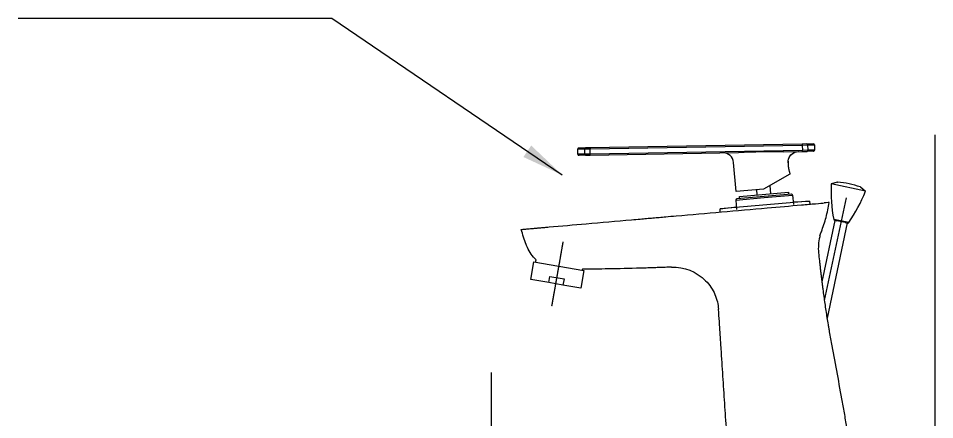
# Model space of a CAD drawing. Extents: x 0 to 3100, y 0 to 2100.
# Drawn here: x 1927.7 to 2361.7, y 1004.3 to 1194.3 of the extents above; entities that cross this region are included whole.
import ezdxf

# ---------------------------------------------------------------- set-up
doc = ezdxf.new("R2010")
doc.units = 0
doc.header["$LTSCALE"] = 50
doc.header["$MEASUREMENT"] = 0
doc.linetypes.add('CENTER', pattern=[2, 1.25, -0.25, 0.25, -0.25])
doc.layers.get('0').update_dxf_attribs({"linetype": 'CONTINUOUS'})
doc.layers.add('1', color=2, linetype='CENTER')
doc.layers.add('7', color=7, linetype='CONTINUOUS')
doc.styles.get("Standard").update_dxf_attribs({"font": 'NanumGothic.ttf'})
doc.dimstyles.get("Standard").update_dxf_attribs({"dimtxt": 2.5, "dimasz": 2, "dimexe": 2, "dimexo": 1, "dimgap": 1.5, "dimtad": 1, "dimdec": 0, "dimlfac": 10, "dimrnd": 0.5, "dimzin": 0, "dimdsep": 46, "dimtxsty": 'Standard', "dimcen": 0, "dimclrt": 2, "dimadec": 0, "dimazin": 0, "dimtfac": 1, "dimtdec": 0, "dimtmove": 0, "dimatfit": 3, "dimfxl": 0, "dimtolj": 1, "dimtzin": 0, "dimarcsym": 0})

msp = doc.modelspace()

# ---------------------------------------------------------------- linework, layer by layer
at = {"layer": '1', "color": 1, "linetype": 'ByBlock'}
msp.add_line((2361.67049, 1139.21417), (2361.67049, 239.21417), dxfattribs=at)
at = {"layer": '1', "color": 7, "linetype": 'Continuous'}
for p, q in [((2193.16539, 1132.95834), (2196.22503, 1133.01175)), ((2198.46623, 1133.05087), (2196.22503, 1133.01175)), ((2298.94764, 1134.80477), (2198.46623, 1133.05087)), ((2198.46623, 1133.05087), (2198.47496, 1132.55094)), ((2198.47496, 1132.55094), (2298.95636, 1134.30485)), ((2301.18884, 1134.8439), (2298.94764, 1134.80477)), ((2298.94764, 1134.80477), (2298.95636, 1134.30485)), ((2298.95636, 1134.30485), (2301.64581, 1134.3518)), ((2298.95636, 1134.30485), (2298.99999, 1131.80523)), ((2301.18884, 1134.8439), (2304.24847, 1134.8973)), ((2301.64581, 1134.3518), (2304.75712, 1134.40611)), ((2301.68944, 1131.85218), (2301.64581, 1134.3518)), ((2304.75712, 1134.40611), (2304.80076, 1131.90649)), ((2192.6742, 1132.44969), (2195.78552, 1132.504)), ((2192.71783, 1129.95008), (2192.6742, 1132.44969)), ((2195.82915, 1130.00438), (2192.71783, 1129.95008)), ((2196.28611, 1129.51228), (2193.22648, 1129.45887)), ((2195.78552, 1132.504), (2198.47496, 1132.55094)), ((2195.78552, 1132.504), (2195.82915, 1130.00438)), ((2198.51859, 1130.05133), (2195.82915, 1130.00438)), ((2196.28611, 1129.51228), (2198.52732, 1129.5514)), ((2198.51859, 1130.05133), (2198.47496, 1132.55094)), ((2298.99999, 1131.80523), (2198.51859, 1130.05133)), ((2198.52732, 1129.5514), (2198.51859, 1130.05133)), ((2198.52732, 1129.5514), (2268.71795, 1130.77658)), ((2290.09751, 1131.14977), (2299.00872, 1131.30531)), ((2301.68944, 1131.85218), (2298.99999, 1131.80523)), ((2299.00872, 1131.30531), (2298.99999, 1131.80523)), ((2299.00872, 1131.30531), (2301.24992, 1131.34443)), ((2304.30956, 1131.39784), (2301.24992, 1131.34443)), ((2304.80076, 1131.90649), (2301.68944, 1131.85218)), ((2267.64081, 1112.29953), (2266.43476, 1126.0848)), ((2293.01354, 1120.60452), (2280.59134, 1113.43256)), ((2292.92833, 1121.57846), (2293.01354, 1120.60452)), ((2280.59134, 1113.43256), (2267.64081, 1112.29953)), ((2269.20229, 1109.94126), (2292.41363, 1111.97198)), ((2277.66995, 1110.68208), (2277.45332, 1113.15812)), ((2293.84565, 1111.09345), (2280.89512, 1109.96042)), ((2283.60134, 1115.17037), (2283.94597, 1111.23116)), ((2292.41363, 1111.97198), (2292.50079, 1110.97579)), ((2302.46269, 1107.83206), (2260.0248, 1104.11923)), ((2267.49007, 1108.28572), (2280.9387, 1109.46232)), ((2267.49007, 1108.28572), (2267.88227, 1103.80284)), ((2280.89512, 1109.96042), (2267.94459, 1108.8274)), ((2269.28945, 1108.94506), (2269.20229, 1109.94126)), ((2280.9387, 1109.46232), (2294.38732, 1110.63893)), ((2294.38732, 1110.63893), (2294.77953, 1106.15605)), ((2294.66358, 1107.48149), (2302.46269, 1107.83206)), ((2302.46269, 1107.83206), (2302.59266, 1106.34651)), ((2260.0248, 1104.11923), (2267.76629, 1105.12829)), ((2260.15476, 1102.63368), (2260.0248, 1104.11923)), ((2170.4326, 1070.71137), (2171.90861, 1079.08223)), ((2171.90861, 1079.08223), (2195.544, 1074.91468)), ((2172.69646, 1078.94332), (2172.88382, 1080.00592)), ((2178.87454, 1069.22283), (2179.39549, 1072.17725)), ((2179.39549, 1072.17725), (2186.14699, 1070.98677)), ((2195.544, 1074.91468), (2194.06799, 1066.54381)), ((2194.83915, 1075.52435), (2194.75615, 1075.0536)), ((2178.87454, 1069.22283), (2170.4326, 1070.71137)), ((2185.62604, 1068.03235), (2178.87454, 1069.22283)), ((2186.14699, 1070.98677), (2185.62604, 1068.03235)), ((2194.06799, 1066.54381), (2185.62604, 1068.03235))]:
    msp.add_line(p, q, dxfattribs=at)
at = {"layer": '1', "color": 1}
msp.add_line((2151.67049, 1026.61549), (2151.67049, 758.83917), dxfattribs=at)
at = {"layer": '1', "color": 7, "linetype": 'Continuous'}
for centre, radius, start, end in [((2193.17412, 1132.45841), 0.5, 90.9999907, 181.0002091), ((2304.2572, 1134.39738), 0.5, 1.0002091, 90.9999907), ((2193.21775, 1129.9588), 0.5, 181.0002091, 270.9999907), ((2261.45379, 1125.64903), 5, 4.76016, 90.9999907), ((2304.30083, 1131.89776), 0.5, 270.9999907, 1.0002091), ((2293.88923, 1110.59535), 0.5, 5.0001416, 95.0001492), ((2267.98816, 1108.3293), 0.5, 95.0001492, 185.0001416), ((2328.06433, 1085.59121), 21.5, 165.6452533, 185.9284674)]:
    msp.add_arc(centre, radius, start, end, dxfattribs=at)
at = {"layer": '1', "color": 7, "linetype": 'Continuous', "extrusion": (0, 0, -1)}
msp.add_arc((-2184.49456, 1092.4233), 17, 313.0775056, 337.3248726, dxfattribs=at)
for centre, major_axis, ratio, start_param, end_param in [((2196.23376, 1132.51183), (-0.00873, 0.49992), 0.896618, 4.71238898, 6.283185307), ((2301.19757, 1134.34397), (0.00873, -0.49992), 0.896618, 3.141592654, 4.71238898), ((2196.27739, 1130.0122), (-0.00873, 0.49992), 0.896618, 3.141592654, 4.71238898), ((2297.14858, 1126.27208), (-0.08726, 4.99924), 0.978413, 4.644078119, 6.283185307), ((2297.29965, 1126.27472), (0.08726, -4.99924), 0.999997, 1.661177217, 3.141787889), ((2301.2412, 1131.84436), (0.00873, -0.49992), 0.896618, 4.71238898, 6.283185307), ((2328.0631, 1085.58678), (-20.71889, 5.74262), 0.999735, 0.000012834, 0.097610156), ((2237.83652, 1055.06304), (-19.98137, 7.93692), 1, 1.153488925, 1.989306429)]:
    msp.add_ellipse(centre, major_axis=major_axis, ratio=ratio, start_param=start_param, end_param=end_param, dxfattribs=at)
at = {"layer": '1', "color": 7, "linetype": 'Continuous'}
for points, knots in [([(2290.09751, 1131.14977), (2288.74961, 1131.12624), (2287.39957, 1131.12404), (2284.41697, 1131.11899), (2282.78361, 1131.11779), (2280.5757, 1131.09526), (2280.00102, 1131.08757), (2278.33948, 1131.05931), (2277.25266, 1131.03306), (2274.61327, 1130.95587), (2273.0608, 1130.899), (2270.57852, 1130.81992), (2269.64792, 1130.79282), (2268.71795, 1130.77658)], [0, 0, 0, 0, 0.18944166, 0.18944166, 0.418460024, 0.418460024, 0.499035031, 0.499035031, 0.651443505, 0.651443505, 0.869303726, 0.869303726, 1, 1, 1, 1]), ([(2292.27462, 1125.84567), (2292.2708, 1125.63648), (2292.27188, 1125.41354), (2292.29004, 1124.86098), (2292.31451, 1124.51854), (2292.38791, 1123.86466), (2292.43719, 1123.54392), (2292.54759, 1122.95639), (2292.61005, 1122.68205), (2292.72926, 1122.21011), (2292.78723, 1122.00791), (2292.87696, 1121.70847), (2292.90966, 1121.60739), (2292.92901, 1121.54748), (2292.93166, 1121.53921), (2292.93164, 1121.53923)], [0, 0, 0, 0, 0.114939374, 0.114939374, 0.279353996, 0.279353996, 0.440312112, 0.440312112, 0.602680747, 0.602680747, 0.769066054, 0.769066054, 0.935926829, 0.935926829, 1, 1, 1, 1]), ([(2292.31504, 1126.66602), (2292.30208, 1126.50328), (2292.29044, 1126.32076), (2292.27914, 1126.03503), (2292.27638, 1125.94155), (2292.27462, 1125.84567)], [0, 0, 0, 0, 0.685433532, 0.685433532, 1, 1, 1, 1]), ([(2298.63617, 1106.00038), (2300.9594, 1106.20364), (2303.26524, 1106.40537), (2307.18883, 1106.74864), (2308.66662, 1106.87793), (2309.30434, 1106.93373)], [0, 0, 0, 0, 0.5, 0.5, 1, 1, 1, 1]), ([(2308.00234, 1093.32069), (2308.85418, 1095.53067), (2309.59943, 1097.80245), (2310.85499, 1102.41774), (2311.36629, 1104.77142), (2311.75492, 1107.14812)], [0, 0, 0, 0, 0.496999027, 0.496999027, 1, 1, 1, 1]), ([(2311.75492, 1107.14812), (2311.75514, 1107.14814), (2311.74964, 1107.14766), (2311.64285, 1107.13832), (2311.13255, 1107.09367), (2309.94789, 1106.99002), (2309.64334, 1106.96338), (2309.30434, 1106.93373)], [0, 0, 0, 0, 0.083269735, 0.083269735, 0.791492061, 0.791492061, 1, 1, 1, 1]), ([(2234.29209, 1100.371), (2235.91568, 1100.51305), (2244.73035, 1101.28423), (2260.74431, 1102.68527), (2280.56974, 1104.41977), (2293.19966, 1105.52474), (2298.63617, 1106.00038)], [0, 0, 0, 0, 0.075727638, 0.41110137, 0.746475102, 1, 1, 1, 1]), ([(2179.03366, 1095.53652), (2184.87501, 1096.04756), (2197.90621, 1097.18765), (2212.29862, 1098.44683), (2220.84602, 1099.19462), (2222.20211, 1099.31327)], [0, 0, 0, 0, 0.40612002, 0.90577848, 1, 1, 1, 1]), ([(2222.20211, 1099.31327), (2223.20968, 1099.40142), (2225.225, 1099.57773), (2227.23967, 1099.75399), (2229.25443, 1099.93026), (2231.2693, 1100.10654), (2233.28478, 1100.28288), (2234.29209, 1100.371)], [0, 0, 0, 0, 0.25, 0.5, 0.5, 0.75, 1, 1, 1, 1]), ([(2168.80856, 1085.86972), (2168.62768, 1086.30264), (2167.4977, 1089.08597), (2166.54863, 1091.94062), (2165.88138, 1094.38584)], [0, 0, 0, 0, 0.156198051, 1, 1, 1, 1]), ([(2167.50176, 1094.52761), (2167.57487, 1094.534), (2167.74869, 1094.54921), (2168.20532, 1094.58916), (2168.97522, 1094.65652), (2170.18757, 1094.76258), (2171.64724, 1094.89028), (2173.3087, 1095.03565), (2175.12507, 1095.19456), (2177.04882, 1095.36286), (2178.37078, 1095.47852), (2179.03361, 1095.53651)], [0, 0, 0, 0, 0.062499865, 0.125000071, 0.250000481, 0.375000892, 0.500001303, 0.625001713, 0.750002124, 0.875002535, 1, 1, 1, 1]), ([(2306.67931, 1083.3706), (2306.81299, 1082.08325), (2307.0092, 1080.23416), (2307.27363, 1077.82397), (2307.43097, 1076.41978), (2307.55889, 1075.29667), (2307.68823, 1074.17372), (2307.85262, 1072.77035), (2308.05448, 1071.08686), (2308.26114, 1069.40395), (2308.47282, 1067.72167), (2308.90666, 1064.35842), (2309.59831, 1059.31881), (2310.45053, 1053.73146), (2311.09765, 1049.82839), (2311.48204, 1047.60057), (2311.87189, 1045.37369), (2312.3653, 1042.59117), (2313.56928, 1035.91666), (2315.4303, 1025.91498), (2317.48362, 1014.79925), (2319.04996, 1005.89295), (2319.83693, 1001.44048), (2320.22996, 999.21417)], [0, 0, 0, 0, 0.045535933, 0.065420601, 0.085305269, 0.095247603, 0.105189937, 0.125074605, 0.144959274, 0.164843942, 0.18472861, 0.204613278, 0.28415195, 0.363690622, 0.403459958, 0.423344626, 0.443229294, 0.48299863, 0.522767967, 0.681845311, 0.840922656, 0.920461328, 1, 1, 1, 1]), ([(2236.37856, 1076.52252), (2235.36656, 1076.48328), (2233.34249, 1076.40684), (2231.31826, 1076.33463), (2229.29396, 1076.26461), (2227.26958, 1076.19676), (2225.24505, 1076.13342), (2224.23276, 1076.1029)], [0, 0, 0, 0, 0.25, 0.5, 0.5, 0.75, 1, 1, 1, 1]), ([(2224.23276, 1076.1029), (2219.10217, 1075.94822), (2213.97073, 1075.82167), (2204.56365, 1075.6413), (2200.28748, 1075.58361), (2196.01263, 1075.53723)], [0, 0, 0, 0, 0.545543874, 0.545543874, 1, 1, 1, 1]), ([(2253.20886, 1070.09437), (2255.07118, 1068.18981), (2256.55253, 1065.94584), (2258.57586, 1061.27626), (2259.12217, 1058.86016), (2259.28328, 1056.57511)], [0, 0, 0, 0, 0.5, 0.5, 1, 1, 1, 1]), ([(2263.11104, 999.21417), (2262.96841, 1001.36159), (2262.68314, 1005.65644), (2262.11262, 1014.24613), (2261.39947, 1024.98324), (2260.75758, 1034.64665), (2260.33046, 1041.08897), (2260.15254, 1043.77327), (2260.01017, 1045.92071), (2259.86737, 1048.06813), (2259.62906, 1051.61987), (2259.42011, 1054.63433), (2259.28328, 1056.57511)], [0, 0, 0, 0, 0.112308708, 0.224617416, 0.449234832, 0.673852248, 0.730006602, 0.786160956, 0.814238133, 0.84231531, 0.898469664, 1, 1, 1, 1])]:
    msp.add_open_spline(points, degree=3, knots=knots, dxfattribs=at)
for points, degree in [([(2165.88137, 1094.38584), (2165.88138, 1094.38584), (2166.42435, 1094.43334), (2167.50176, 1094.52761)], 3), ([(2307.34432, 1091.32978), (2307.23527, 1090.92041)], 1), ([(2306.67932, 1083.37061), (2306.67931, 1083.3706), (2306.67916, 1083.36911), (2306.67885, 1083.36612)], 3), ([(2306.67932, 1083.37061), (2306.67931, 1083.3706), (2306.67916, 1083.36911), (2306.67885, 1083.36612)], 3), ([(2236.99386, 1076.54653), (2236.78876, 1076.53848), (2236.58366, 1076.53048), (2236.37856, 1076.52252)], 3), ([(2196.01265, 1075.53595), (2195.6214, 1075.53202), (2195.23026, 1075.52816), (2194.83915, 1075.52432)], 3)]:
    msp.add_open_spline(points, degree=degree, dxfattribs=at)
at = {"layer": '1', "color": 1, "linetype": 'CENTER'}
msp.add_open_spline([(2180.40888, 1058.18445), (2181.27713, 1063.10848), (2185.74594, 1088.45239)], degree=1, knots=[0, 0, 0.162681685, 1, 1], dxfattribs=at)
at = {"layer": '7'}
for p, q in [((2315.70472, 1116.80774), (2312.70295, 1115.91228)), ((2328.84238, 1112.48174), (2312.70295, 1115.91228)), ((2315.70472, 1116.80774), (2315.73504, 1116.8013)), ((2326.43403, 1114.52716), (2326.46435, 1114.52071)), ((2326.46435, 1114.52071), (2328.84238, 1112.48174)), ((2319.75126, 1109.39166), (2309.41108, 1060.74495)), ((2314.40768, 1098.68131), (2308.23346, 1069.63386)), ((2320.95611, 1097.60221), (2313.85537, 1099.11152)), ((2314.24251, 1098.71642), (2315.38583, 1098.4734)), ((2319.29842, 1097.64175), (2315.38583, 1098.4734)), ((2320.27657, 1097.43384), (2310.68787, 1052.32259)), ((2319.29842, 1097.64175), (2320.44174, 1097.39873))]:
    msp.add_line(p, q, dxfattribs=at)
for centre, radius, start, end in [((2382.60799, 1112.26742), 70, 177.01529, 190.8326711), ((2310.75132, 1067.05029), 50, 71.7204194, 84.2795806), ((2263.49845, 1137.58493), 70, 325.1673289, 338.98471), ((2314.34646, 1099.20549), 0.5, 190.8326711, 258), ((2320.54569, 1097.8878), 0.5, 258, 325.1673289)]:
    msp.add_arc(centre, radius, start, end, dxfattribs=at)

# ---------------------------------------------------------------- leaders
msp.add_leader([(2185.28233, 1120.13488), (2076.20713, 1194.30215), (1927.68884, 1194.30215)], dimstyle='Standard', override={"dimtxt": 20, "dimasz": 20, "dimexe": 10, "dimexo": 8, "dimgap": 10, "dimtad": 0, "dimdec": 4, "dimlfac": 1, "dimzin": 8, "dimclrd": 3, "dimclre": 3, "dimtdec": 4, "dimarcsym": 1})

doc.saveas('drawing.dxf')
